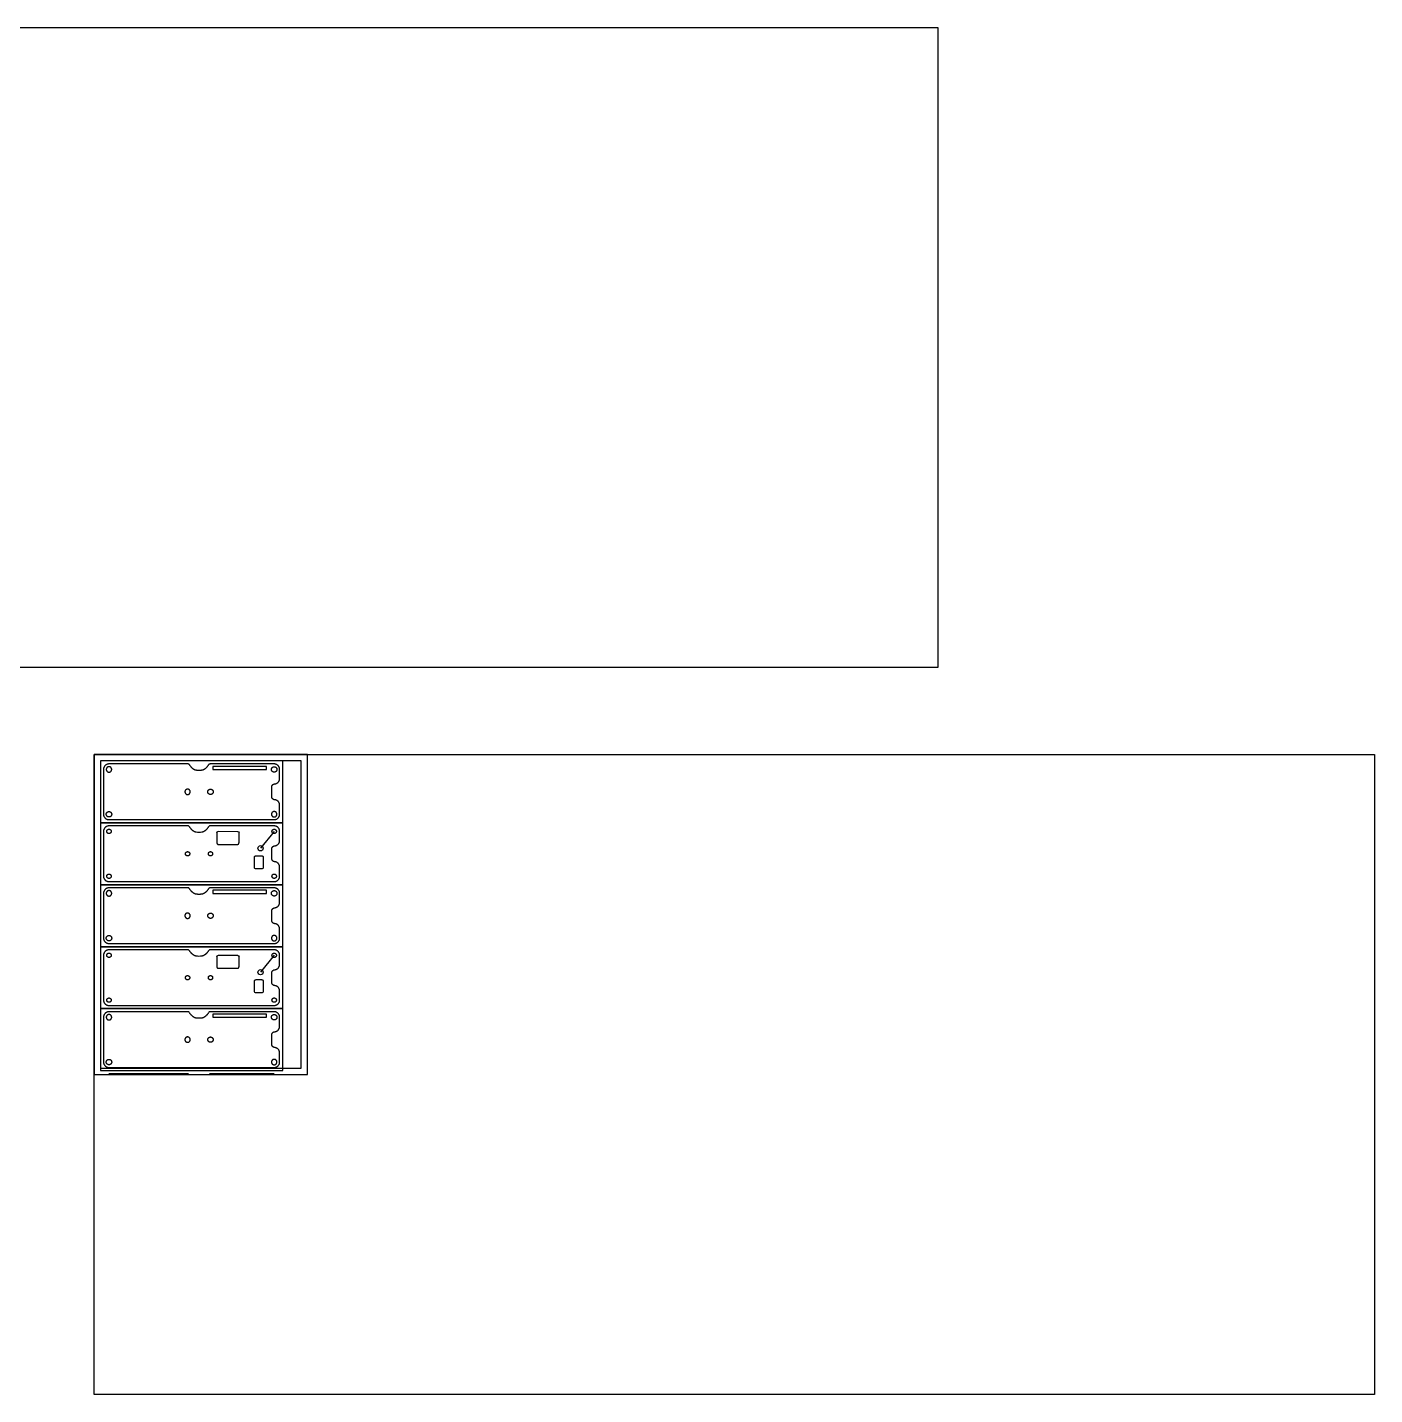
# Model space of a CAD drawing. Header units: millimetres. Extents: x 0 to 6370, y -460 to 1639.
# Drawn here: x 5087 to 6370, y 336 to 1639 of the extents above; entities that cross this region are included whole.
import ezdxf

# ---------------------------------------------------------------- set-up
doc = ezdxf.new("R2010")
doc.units = ezdxf.units.MM
doc.layers.add('Default', color=7, linetype='Continuous', true_color=0x000000)
doc.layers.add('ESP', color=7, linetype='Continuous', true_color=0x000000)

msp = doc.modelspace()

# ---------------------------------------------------------------- linework, layer by layer
at = {"layer": 'Default', "color": 5}
for p, q in [((5159.4, 931.8), (5159.4, 889.1)), ((5327.1, 923.1), (5327.1, 931.8)), ((5319.6, 905.9), (5319.6, 915)), ((5327.1, 889.1), (5327.1, 897.8)), ((5159.4, 872.8), (5159.4, 830.1)), ((5327.1, 864.1), (5327.1, 872.8)), ((5319.6, 846.9), (5319.6, 856)), ((5327.1, 830.1), (5327.1, 838.8)), ((5159.4, 813.8), (5159.4, 771.1)), ((5327.1, 805.1), (5327.1, 813.8)), ((5319.6, 787.9), (5319.6, 797)), ((5327.1, 771.1), (5327.1, 779.8)), ((5159.4, 754.8), (5159.4, 712.1)), ((5327.1, 746.1), (5327.1, 754.8)), ((5319.6, 728.9), (5319.6, 738)), ((5327.1, 712.1), (5327.1, 720.8)), ((5159.4, 695.8), (5159.4, 653.1)), ((5327.1, 687.1), (5327.1, 695.8)), ((5319.6, 669.9), (5319.6, 679)), ((5327.1, 653.1), (5327.1, 661.8))]:
    msp.add_line(p, q, dxfattribs=at)
at = {"layer": 'Default', "color": 1}
for p, q in [((5267.3, 871.3), (5267.3, 861.9)), ((5268.8, 860.4), (5286.9, 860.4)), ((5288.4, 861.9), (5288.4, 871.3)), ((5304.6, 849.6), (5310, 849.6)), ((5267.3, 753.3), (5267.3, 743.9)), ((5268.8, 742.4), (5286.9, 742.4)), ((5288.4, 743.9), (5288.4, 753.3)), ((5304.6, 731.6), (5310, 731.6))]:
    msp.add_line(p, q, dxfattribs=at)
at = {"layer": 'Default', "color": 5}
for points in [[(5239.4, 937), (5164.6, 937)], [(5321.9, 937), (5261.3, 937)], [(5164.6, 884), (5321.9, 884)], [(5239.4, 878), (5164.6, 878)], [(5321.9, 878), (5261.3, 878)], [(5164.6, 825), (5321.9, 825)], [(5239.4, 819), (5164.6, 819)], [(5321.9, 819), (5261.3, 819)], [(5164.6, 766), (5321.9, 766)], [(5239.4, 760), (5164.6, 760)], [(5321.9, 760), (5261.3, 760)], [(5164.6, 707), (5321.9, 707)], [(5239.4, 701), (5164.6, 701)], [(5321.9, 701), (5261.3, 701)], [(5164.6, 648), (5321.9, 648)], [(5239.4, 642), (5164.6, 642)], [(5321.9, 642), (5261.3, 642)]]:
    msp.add_lwpolyline(points, dxfattribs=at)
at = {"layer": 'Default', "color": 1}
for points in [[(5314.6, 934.7), (5263.4, 934.7), (5263.4, 931.8), (5314.6, 931.8)], [(5314.6, 816.7), (5263.4, 816.7), (5263.4, 813.8), (5314.6, 813.8)], [(5314.6, 698.7), (5263.4, 698.7), (5263.4, 695.8), (5314.6, 695.8)]]:
    msp.add_lwpolyline(points, close=True, dxfattribs=at)
for points in [[(5311.5, 848.1), (5311.5, 838.5, -0.414214), (5310, 837), (5304.6, 837, -0.414214), (5303.1, 838.5), (5303.1, 848.1)], [(5311.5, 730.1), (5311.5, 720.5, -0.414214), (5310, 719), (5304.6, 719, -0.414214), (5303.1, 720.5), (5303.1, 730.1)]]:
    msp.add_lwpolyline(points, format="xyb", dxfattribs=at)
at = {"layer": 'Default', "color": 5}
for centre, radius, start, end in [((5239.4, 867.5), 10.5, 84.953, 90), ((5240.3, 877), 0.914, 31.4535, 84.953), ((5260.4, 877), 0.914, 95.0479, 148.5465), ((5261.3, 867.5), 10.5, 90, 95.0479), ((5239.4, 749.5), 10.5, 84.953, 90), ((5240.3, 759), 0.914, 31.4535, 84.953), ((5260.4, 759), 0.914, 95.0479, 148.5465), ((5261.3, 749.5), 10.5, 90, 95.0479), ((5239.4, 631.5), 10.5, 84.953, 90), ((5261.3, 631.5), 10.5, 90, 95.0479)]:
    msp.add_arc(centre, radius, start, end, dxfattribs=at)
at = {"layer": 'Default', "color": 1, "extrusion": (0, 0, -1)}
for centre, start, end in [((-5268.8, 871.4), 357.9601, 87.9601), ((-5286.9, 871.3), 90, 180), ((-5268.8, 753.4), 357.9601, 87.9601), ((-5286.9, 753.3), 90, 180)]:
    msp.add_arc(centre, 1.5, start, end, dxfattribs=at)
at = {"layer": 'Default', "color": 5, "extrusion": (0, 0, -1)}
for centre, start, end in [((-5250.3, 889), 270, 279.1551), ((-5250.3, 889), 260.8449, 270), ((-5250.3, 771), 270, 279.1551), ((-5250.3, 771), 260.8449, 270)]:
    msp.add_arc(centre, 17.2, start, end, dxfattribs=at)
at = {"layer": 'Default', "color": 5}
for points, weights in [([(5164.6, 937), (5159.4, 937), (5159.4, 931.8)], [1, 0.707106781187, 1]), ([(5240.3, 936.9), (5239.9, 937), (5239.4, 937)], [1, 0.999030253958, 1]), ([(5239.4, 937), (5239.4, 937), (5239.4, 937)], [0.999994862204, 0.999996238624, 0.999997615138]), ([(5241, 936.5), (5240.8, 936.9), (5240.3, 936.9)], [1, 0.89298073496, 1]), ([(5247.6, 931), (5244.1, 931.6), (5241, 936.5)], [1, 0.979064273689, 1]), ([(5250.3, 930.8), (5249, 930.8), (5247.6, 931)], [1, 0.996810239212, 1]), ([(5253.1, 931), (5251.7, 930.8), (5250.3, 930.8)], [1, 0.996810235292, 1]), ([(5259.6, 936.5), (5256.6, 931.6), (5253.1, 931)], [1.00000237525, 0.979066609271, 1.00000237525]), ([(5260.3, 936.9), (5259.9, 936.9), (5259.6, 936.5)], [1, 0.892984221784, 1]), ([(5261.3, 937), (5260.8, 937), (5260.3, 936.9)], [1, 0.999029913385, 1]), ([(5327.1, 931.8), (5327.1, 937), (5321.9, 937)], [1, 0.707106781187, 1]), ([(5327.1, 931.8), (5327.1, 937), (5321.9, 937)], [1, 0.707106781187, 1]), ([(5319.6, 915), (5319.6, 917.8), (5322.3, 918)], [1, 0.735061629416, 1]), ([(5322.3, 918), (5327.1, 918.4), (5327.1, 923.1)], [1, 0.735061629416, 1]), ([(5322.3, 902.9), (5319.6, 903.2), (5319.6, 905.9)], [1, 0.735061629416, 1]), ([(5327.1, 897.8), (5327.1, 902.6), (5322.3, 902.9)], [1, 0.735061629416, 1]), ([(5159.4, 889.1), (5159.4, 884), (5164.6, 884)], [1, 0.707106781187, 1]), ([(5321.9, 884), (5327.1, 884), (5327.1, 889.1)], [1, 0.707106781187, 1]), ([(5164.6, 878), (5159.4, 878), (5159.4, 872.8)], [1, 0.707106781187, 1]), ([(5239.4, 878), (5239.4, 878), (5239.4, 878)], [0.999994862295, 0.999996238669, 0.999997615138]), ([(5247.6, 872), (5244.1, 872.6), (5241, 877.5)], [1, 0.979064273689, 1]), ([(5259.6, 877.5), (5256.6, 872.6), (5253.1, 872)], [1.00000237525, 0.979066609271, 1.00000237525]), ([(5327.1, 872.8), (5327.1, 878), (5321.9, 878)], [1, 0.707106781187, 1]), ([(5322.3, 859), (5327.1, 859.4), (5327.1, 864.1)], [1, 0.735061629416, 1]), ([(5319.6, 856), (5319.6, 858.8), (5322.3, 859)], [1, 0.735061629416, 1]), ([(5322.3, 843.9), (5319.6, 844.2), (5319.6, 846.9)], [1, 0.735061629416, 1]), ([(5327.1, 838.8), (5327.1, 843.6), (5322.3, 843.9)], [1, 0.735061629416, 1]), ([(5159.4, 830.1), (5159.4, 825), (5164.6, 825)], [1, 0.707106781187, 1]), ([(5321.9, 825), (5327.1, 825), (5327.1, 830.1)], [1, 0.707106781187, 1]), ([(5164.6, 819), (5159.4, 819), (5159.4, 813.8)], [1, 0.707106781187, 1]), ([(5240.3, 818.9), (5239.9, 819), (5239.4, 819)], [1, 0.999030253958, 1]), ([(5239.4, 819), (5239.4, 819), (5239.4, 819)], [0.999994862204, 0.999996238624, 0.999997615138]), ([(5241, 818.5), (5240.8, 818.9), (5240.3, 818.9)], [1, 0.89298073496, 1]), ([(5247.6, 813), (5244.1, 813.6), (5241, 818.5)], [1, 0.979064273689, 1]), ([(5250.3, 812.8), (5249, 812.8), (5247.6, 813)], [1, 0.996810239212, 1]), ([(5253.1, 813), (5251.7, 812.8), (5250.3, 812.8)], [1, 0.996810235292, 1]), ([(5259.6, 818.5), (5256.6, 813.6), (5253.1, 813)], [1.00000237525, 0.979066609271, 1.00000237525]), ([(5260.3, 818.9), (5259.9, 818.9), (5259.6, 818.5)], [1, 0.892984221784, 1]), ([(5261.3, 819), (5260.8, 819), (5260.3, 818.9)], [1, 0.999029913385, 1]), ([(5327.1, 813.8), (5327.1, 819), (5321.9, 819)], [1, 0.707106781187, 1]), ([(5327.1, 813.8), (5327.1, 819), (5321.9, 819)], [1, 0.707106781187, 1]), ([(5319.6, 797), (5319.6, 799.8), (5322.3, 800)], [1, 0.735061629416, 1]), ([(5322.3, 800), (5327.1, 800.4), (5327.1, 805.1)], [1, 0.735061629416, 1]), ([(5322.3, 784.9), (5319.6, 785.2), (5319.6, 787.9)], [1, 0.735061629416, 1]), ([(5327.1, 779.8), (5327.1, 784.6), (5322.3, 784.9)], [1, 0.735061629416, 1]), ([(5159.4, 771.1), (5159.4, 766), (5164.6, 766)], [1, 0.707106781187, 1]), ([(5321.9, 766), (5327.1, 766), (5327.1, 771.1)], [1, 0.707106781187, 1]), ([(5164.6, 760), (5159.4, 760), (5159.4, 754.8)], [1, 0.707106781187, 1]), ([(5239.4, 760), (5239.4, 760), (5239.4, 760)], [0.999994862295, 0.999996238669, 0.999997615138]), ([(5247.6, 754), (5244.1, 754.6), (5241, 759.5)], [1, 0.979064273689, 1]), ([(5259.6, 759.5), (5256.6, 754.6), (5253.1, 754)], [1.00000237525, 0.979066609271, 1.00000237525]), ([(5327.1, 754.8), (5327.1, 760), (5321.9, 760)], [1, 0.707106781187, 1]), ([(5322.3, 741), (5327.1, 741.4), (5327.1, 746.1)], [1, 0.735061629416, 1]), ([(5319.6, 738), (5319.6, 740.8), (5322.3, 741)], [1, 0.735061629416, 1]), ([(5322.3, 725.9), (5319.6, 726.2), (5319.6, 728.9)], [1, 0.735061629416, 1]), ([(5327.1, 720.8), (5327.1, 725.6), (5322.3, 725.9)], [1, 0.735061629416, 1]), ([(5159.4, 712.1), (5159.4, 707), (5164.6, 707)], [1, 0.707106781187, 1]), ([(5321.9, 707), (5327.1, 707), (5327.1, 712.1)], [1, 0.707106781187, 1]), ([(5164.6, 701), (5159.4, 701), (5159.4, 695.8)], [1, 0.707106781187, 1]), ([(5240.3, 700.9), (5239.9, 701), (5239.4, 701)], [1, 0.999030253958, 1]), ([(5239.4, 701), (5239.4, 701), (5239.4, 701)], [0.999994862204, 0.999996238624, 0.999997615138]), ([(5241, 700.5), (5240.8, 700.9), (5240.3, 700.9)], [1, 0.89298073496, 1]), ([(5247.6, 695), (5244.1, 695.6), (5241, 700.5)], [1, 0.979064273689, 1]), ([(5250.3, 694.8), (5249, 694.8), (5247.6, 695)], [1, 0.996810239212, 1]), ([(5253.1, 695), (5251.7, 694.8), (5250.3, 694.8)], [1, 0.996810235292, 1]), ([(5259.6, 700.5), (5256.6, 695.6), (5253.1, 695)], [1.00000237525, 0.979066609271, 1.00000237525]), ([(5260.3, 700.9), (5259.9, 700.9), (5259.6, 700.5)], [1, 0.892984221784, 1]), ([(5261.3, 701), (5260.8, 701), (5260.3, 700.9)], [1, 0.999029913385, 1]), ([(5327.1, 695.8), (5327.1, 701), (5321.9, 701)], [1, 0.707106781187, 1]), ([(5327.1, 695.8), (5327.1, 701), (5321.9, 701)], [1, 0.707106781187, 1]), ([(5319.6, 679), (5319.6, 681.8), (5322.3, 682)], [1, 0.735061629416, 1]), ([(5322.3, 682), (5327.1, 682.4), (5327.1, 687.1)], [1, 0.735061629416, 1]), ([(5322.3, 666.9), (5319.6, 667.2), (5319.6, 669.9)], [1, 0.735061629416, 1]), ([(5327.1, 661.8), (5327.1, 666.6), (5322.3, 666.9)], [1, 0.735061629416, 1]), ([(5159.4, 653.1), (5159.4, 648), (5164.6, 648)], [1, 0.707106781187, 1]), ([(5321.9, 648), (5327.1, 648), (5327.1, 653.1)], [1, 0.707106781187, 1]), ([(5239.4, 642), (5239.4, 642), (5239.4, 642)], [0.999994862295, 0.999996238669, 0.999997615138])]:
    msp.add_rational_spline(points, weights, degree=2, dxfattribs=at)
at = {"layer": 'Default', "color": 1}
for points, knots in [([(5162, 931.8), (5162, 934.4), (5164.6, 934.4), (5167.2, 934.4), (5167.2, 931.8), (5167.2, 929.2), (5164.6, 929.2), (5162, 929.2), (5162, 931.8)], [0, 0, 0, 4.052164, 4.052164, 8.104327, 8.104327, 12.156491, 12.156491, 16.208655, 16.208655, 16.208655]), ([(5324.5, 931.8), (5324.5, 934.4), (5321.9, 934.4), (5319.3, 934.4), (5319.3, 931.8), (5319.3, 929.2), (5321.9, 929.2), (5324.5, 929.2), (5324.5, 931.8)], [0, 0, 0, 4.052164, 4.052164, 8.104327, 8.104327, 12.156491, 12.156491, 16.208655, 16.208655, 16.208655]), ([(5236.9, 910.5), (5236.9, 913), (5239.4, 913), (5242, 913), (5242, 910.5), (5242, 907.9), (5239.4, 907.9), (5236.9, 907.9), (5236.9, 910.5)], [0, 0, 0, 4.052164, 4.052164, 8.104327, 8.104327, 12.156491, 12.156491, 16.208655, 16.208655, 16.208655]), ([(5263.8, 910.5), (5263.8, 913), (5261.3, 913), (5258.7, 913), (5258.7, 910.5), (5258.7, 907.9), (5261.3, 907.9), (5263.8, 907.9), (5263.8, 910.5)], [0, 0, 0, 4.052164, 4.052164, 8.104327, 8.104327, 12.156491, 12.156491, 16.208655, 16.208655, 16.208655]), ([(5162, 889.1), (5162, 886.5), (5164.6, 886.5), (5167.2, 886.5), (5167.2, 889.1), (5167.2, 891.7), (5164.6, 891.7), (5162, 891.7), (5162, 889.1)], [0, 0, 0, 4.052164, 4.052164, 8.104327, 8.104327, 12.156491, 12.156491, 16.208655, 16.208655, 16.208655]), ([(5324.5, 889.1), (5324.5, 886.5), (5321.9, 886.5), (5319.3, 886.5), (5319.3, 889.1), (5319.3, 891.7), (5321.9, 891.7), (5324.5, 891.7), (5324.5, 889.1)], [0, 0, 0, 4.052164, 4.052164, 8.104327, 8.104327, 12.156491, 12.156491, 16.208655, 16.208655, 16.208655]), ([(5162.5, 872.8), (5162.5, 870.7), (5164.6, 870.7), (5166.7, 870.7), (5166.7, 872.8), (5166.7, 874.9), (5164.6, 874.9), (5162.5, 874.9), (5162.5, 872.8)], [0, 0, 0, 3.271655, 3.271655, 6.543309, 6.543309, 9.814964, 9.814964, 13.086618, 13.086618, 13.086618]), ([(5319.8, 872.8), (5319.8, 870.7), (5321.9, 870.7), (5324, 870.7), (5324, 872.8), (5324, 874.9), (5321.9, 874.9), (5319.8, 874.9), (5319.8, 872.8)], [0, 0, 0, 3.271655, 3.271655, 6.543309, 6.543309, 9.814964, 9.814964, 13.086618, 13.086618, 13.086618]), ([(5237.4, 851.5), (5237.4, 849.4), (5239.4, 849.4), (5241.5, 849.4), (5241.5, 851.5), (5241.5, 853.5), (5239.4, 853.5), (5237.4, 853.5), (5237.4, 851.5)], [0, 0, 0, 3.271655, 3.271655, 6.543309, 6.543309, 9.814964, 9.814964, 13.086618, 13.086618, 13.086618]), ([(5259.2, 851.5), (5259.2, 849.4), (5261.3, 849.4), (5263.3, 849.4), (5263.3, 851.5), (5263.3, 853.5), (5261.3, 853.5), (5259.2, 853.5), (5259.2, 851.5)], [0, 0, 0, 3.271655, 3.271655, 6.543309, 6.543309, 9.814964, 9.814964, 13.086618, 13.086618, 13.086618]), ([(5162.5, 830.1), (5162.5, 828), (5164.6, 828), (5166.7, 828), (5166.7, 830.1), (5166.7, 832.2), (5164.6, 832.2), (5162.5, 832.2), (5162.5, 830.1)], [0, 0, 0, 3.271655, 3.271655, 6.543309, 6.543309, 9.814964, 9.814964, 13.086618, 13.086618, 13.086618]), ([(5319.8, 830.1), (5319.8, 828), (5321.9, 828), (5324, 828), (5324, 830.1), (5324, 832.2), (5321.9, 832.2), (5319.8, 832.2), (5319.8, 830.1)], [0, 0, 0, 3.271655, 3.271655, 6.543309, 6.543309, 9.814964, 9.814964, 13.086618, 13.086618, 13.086618]), ([(5162, 813.8), (5162, 816.4), (5164.6, 816.4), (5167.2, 816.4), (5167.2, 813.8), (5167.2, 811.2), (5164.6, 811.2), (5162, 811.2), (5162, 813.8)], [0, 0, 0, 4.052164, 4.052164, 8.104327, 8.104327, 12.156491, 12.156491, 16.208655, 16.208655, 16.208655]), ([(5324.5, 813.8), (5324.5, 816.4), (5321.9, 816.4), (5319.3, 816.4), (5319.3, 813.8), (5319.3, 811.2), (5321.9, 811.2), (5324.5, 811.2), (5324.5, 813.8)], [0, 0, 0, 4.052164, 4.052164, 8.104327, 8.104327, 12.156491, 12.156491, 16.208655, 16.208655, 16.208655]), ([(5236.9, 792.5), (5236.9, 795), (5239.4, 795), (5242, 795), (5242, 792.5), (5242, 789.9), (5239.4, 789.9), (5236.9, 789.9), (5236.9, 792.5)], [0, 0, 0, 4.052164, 4.052164, 8.104327, 8.104327, 12.156491, 12.156491, 16.208655, 16.208655, 16.208655]), ([(5263.8, 792.5), (5263.8, 795), (5261.3, 795), (5258.7, 795), (5258.7, 792.5), (5258.7, 789.9), (5261.3, 789.9), (5263.8, 789.9), (5263.8, 792.5)], [0, 0, 0, 4.052164, 4.052164, 8.104327, 8.104327, 12.156491, 12.156491, 16.208655, 16.208655, 16.208655]), ([(5162, 771.1), (5162, 768.5), (5164.6, 768.5), (5167.2, 768.5), (5167.2, 771.1), (5167.2, 773.7), (5164.6, 773.7), (5162, 773.7), (5162, 771.1)], [0, 0, 0, 4.052164, 4.052164, 8.104327, 8.104327, 12.156491, 12.156491, 16.208655, 16.208655, 16.208655]), ([(5324.5, 771.1), (5324.5, 768.5), (5321.9, 768.5), (5319.3, 768.5), (5319.3, 771.1), (5319.3, 773.7), (5321.9, 773.7), (5324.5, 773.7), (5324.5, 771.1)], [0, 0, 0, 4.052164, 4.052164, 8.104327, 8.104327, 12.156491, 12.156491, 16.208655, 16.208655, 16.208655]), ([(5162.5, 754.8), (5162.5, 752.7), (5164.6, 752.7), (5166.7, 752.7), (5166.7, 754.8), (5166.7, 756.9), (5164.6, 756.9), (5162.5, 756.9), (5162.5, 754.8)], [0, 0, 0, 3.271655, 3.271655, 6.543309, 6.543309, 9.814964, 9.814964, 13.086618, 13.086618, 13.086618]), ([(5319.8, 754.8), (5319.8, 752.7), (5321.9, 752.7), (5324, 752.7), (5324, 754.8), (5324, 756.9), (5321.9, 756.9), (5319.8, 756.9), (5319.8, 754.8)], [0, 0, 0, 3.271655, 3.271655, 6.543309, 6.543309, 9.814964, 9.814964, 13.086618, 13.086618, 13.086618]), ([(5237.4, 733.5), (5237.4, 731.4), (5239.4, 731.4), (5241.5, 731.4), (5241.5, 733.5), (5241.5, 735.5), (5239.4, 735.5), (5237.4, 735.5), (5237.4, 733.5)], [0, 0, 0, 3.271655, 3.271655, 6.543309, 6.543309, 9.814964, 9.814964, 13.086618, 13.086618, 13.086618]), ([(5259.2, 733.5), (5259.2, 731.4), (5261.3, 731.4), (5263.3, 731.4), (5263.3, 733.5), (5263.3, 735.5), (5261.3, 735.5), (5259.2, 735.5), (5259.2, 733.5)], [0, 0, 0, 3.271655, 3.271655, 6.543309, 6.543309, 9.814964, 9.814964, 13.086618, 13.086618, 13.086618]), ([(5162.5, 712.1), (5162.5, 710), (5164.6, 710), (5166.7, 710), (5166.7, 712.1), (5166.7, 714.2), (5164.6, 714.2), (5162.5, 714.2), (5162.5, 712.1)], [0, 0, 0, 3.271655, 3.271655, 6.543309, 6.543309, 9.814964, 9.814964, 13.086618, 13.086618, 13.086618]), ([(5319.8, 712.1), (5319.8, 710), (5321.9, 710), (5324, 710), (5324, 712.1), (5324, 714.2), (5321.9, 714.2), (5319.8, 714.2), (5319.8, 712.1)], [0, 0, 0, 3.271655, 3.271655, 6.543309, 6.543309, 9.814964, 9.814964, 13.086618, 13.086618, 13.086618]), ([(5162, 695.8), (5162, 698.4), (5164.6, 698.4), (5167.2, 698.4), (5167.2, 695.8), (5167.2, 693.2), (5164.6, 693.2), (5162, 693.2), (5162, 695.8)], [0, 0, 0, 4.052164, 4.052164, 8.104327, 8.104327, 12.156491, 12.156491, 16.208655, 16.208655, 16.208655]), ([(5324.5, 695.8), (5324.5, 698.4), (5321.9, 698.4), (5319.3, 698.4), (5319.3, 695.8), (5319.3, 693.2), (5321.9, 693.2), (5324.5, 693.2), (5324.5, 695.8)], [0, 0, 0, 4.052164, 4.052164, 8.104327, 8.104327, 12.156491, 12.156491, 16.208655, 16.208655, 16.208655]), ([(5236.9, 674.5), (5236.9, 677), (5239.4, 677), (5242, 677), (5242, 674.5), (5242, 671.9), (5239.4, 671.9), (5236.9, 671.9), (5236.9, 674.5)], [0, 0, 0, 4.052164, 4.052164, 8.104327, 8.104327, 12.156491, 12.156491, 16.208655, 16.208655, 16.208655]), ([(5263.8, 674.5), (5263.8, 677), (5261.3, 677), (5258.7, 677), (5258.7, 674.5), (5258.7, 671.9), (5261.3, 671.9), (5263.8, 671.9), (5263.8, 674.5)], [0, 0, 0, 4.052164, 4.052164, 8.104327, 8.104327, 12.156491, 12.156491, 16.208655, 16.208655, 16.208655]), ([(5162, 653.1), (5162, 650.5), (5164.6, 650.5), (5167.2, 650.5), (5167.2, 653.1), (5167.2, 655.7), (5164.6, 655.7), (5162, 655.7), (5162, 653.1)], [0, 0, 0, 4.052164, 4.052164, 8.104327, 8.104327, 12.156491, 12.156491, 16.208655, 16.208655, 16.208655]), ([(5324.5, 653.1), (5324.5, 650.5), (5321.9, 650.5), (5319.3, 650.5), (5319.3, 653.1), (5319.3, 655.7), (5321.9, 655.7), (5324.5, 655.7), (5324.5, 653.1)], [0, 0, 0, 4.052164, 4.052164, 8.104327, 8.104327, 12.156491, 12.156491, 16.208655, 16.208655, 16.208655])]:
    msp.add_rational_spline(points, [1, 0.707106781187, 1, 0.707106781187, 1, 0.707106781187, 1, 0.707106781187, 1], degree=2, knots=knots, dxfattribs=at)
at = {"layer": 'Default', "color": 5, "true_color": 0x0000ff}
for points in [[(5321.9, 884), (5327.1, 884), (5327.1, 889.1)], [(5321.9, 766), (5327.1, 766), (5327.1, 771.1)], [(5321.9, 648), (5327.1, 648), (5327.1, 653.1)]]:
    msp.add_rational_spline(points, [1, 0.707106781187, 1], degree=2, dxfattribs=at)
at = {"layer": 'Default', "color": 1}
for points in [[(5267.3, 861.9), (5267.3, 860.4), (5268.8, 860.4)], [(5286.9, 860.4), (5288.4, 860.4), (5288.4, 861.9)], [(5303.1, 848.1), (5303.1, 849.6), (5304.6, 849.6)], [(5310, 849.6), (5311.5, 849.6), (5311.5, 848.1)], [(5267.3, 743.9), (5267.3, 742.4), (5268.8, 742.4)], [(5286.9, 742.4), (5288.4, 742.4), (5288.4, 743.9)], [(5303.1, 730.1), (5303.1, 731.6), (5304.6, 731.6)], [(5310, 731.6), (5311.5, 731.6), (5311.5, 730.1)]]:
    msp.add_rational_spline(points, [1, 0.707106781187, 1], degree=2, dxfattribs=at)
at = {"layer": 'ESP', "color": 1}
for p, q in [((5268.7, 872.9), (5286.9, 872.8)), ((5268.7, 754.9), (5286.9, 754.8))]:
    msp.add_line(p, q, dxfattribs=at)
at = {"layer": 'ESP'}
for p, q in [((5321.9, 872.8), (5308.9, 856.7)), ((5321.9, 754.8), (5308.9, 738.7))]:
    msp.add_line(p, q, dxfattribs=at)
at = {"layer": 'ESP', "color": 7}
for points in [[(4734.7, 1638.5), (5953.9, 1638.5), (5953.9, 1028.9), (4734.7, 1028.9)], [(5150.4, 946), (6369.6, 946), (6369.6, 336.4), (5150.4, 336.4)], [(5150.4, 641.2), (5353.6, 641.2), (5353.6, 946), (5150.4, 946)], [(5156.4, 647.2), (5347.6, 647.2), (5347.6, 940), (5156.4, 940)]]:
    msp.add_lwpolyline(points, close=True, dxfattribs=at)
at = {"layer": 'ESP'}
for points in [[(5330.1, 940), (5156.4, 940), (5156.4, 881), (5330.1, 881)], [(5330.1, 881), (5156.4, 881), (5156.4, 822), (5330.1, 822)], [(5330.1, 822), (5156.4, 822), (5156.4, 763), (5330.1, 763)], [(5330.1, 763), (5156.4, 763), (5156.4, 704), (5330.1, 704)], [(5330.1, 704), (5156.4, 704), (5156.4, 645), (5330.1, 645)]]:
    msp.add_lwpolyline(points, close=True, dxfattribs=at)
at = {"layer": 'ESP', "color": 1}
for centre in [(5308.9, 856.7), (5308.9, 738.7)]:
    msp.add_circle(centre, 2.5, dxfattribs=at)

doc.saveas('drawing.dxf')
